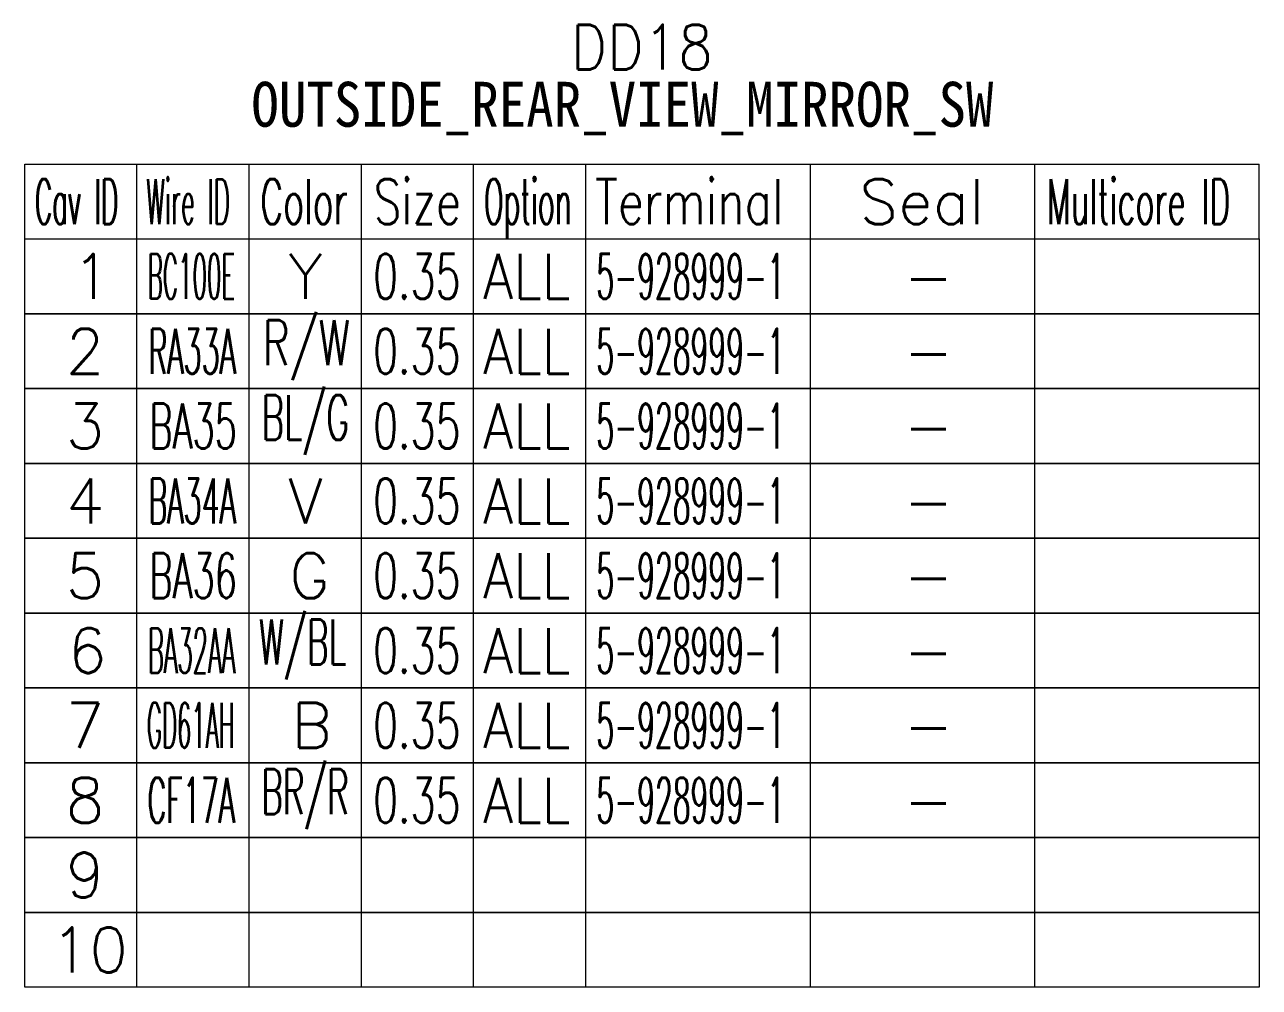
# Model space of a CAD drawing. Header units: inches. Extents: x 47316 to 59086, y 3141 to 11743.
# Drawn here: x 48826.6 to 48909.1, y 8836.8 to 8901.1 of the extents above; entities that cross this region are included whole.
import ezdxf

# ---------------------------------------------------------------- set-up
doc = ezdxf.new("R2010")
doc.units = ezdxf.units.IN
doc.header["$MEASUREMENT"] = 0
doc.styles.get("Standard").update_dxf_attribs({"font": ''})
doc.styles.get('Standard').set_extended_font_data('SimSun')

msp = doc.modelspace()

# ---------------------------------------------------------------- linework, layer by layer
at = {"color": 0, "linetype": 'Continuous', "lineweight": 15}
for p, q in [((48826.588, 8891.816), (48909.088, 8891.816)), ((48826.588, 8886.816), (48826.588, 8891.816)), ((48826.588, 8886.816), (48909.088, 8886.816))]:
    msp.add_line(p, q, dxfattribs=at)
at = {"color": 7, "linetype": 'Continuous', "lineweight": 15}
for p, q in [((48834.088, 8886.816), (48834.088, 8891.816)), ((48841.588, 8886.816), (48841.588, 8891.816)), ((48849.088, 8886.816), (48849.088, 8891.816)), ((48856.588, 8886.816), (48856.588, 8891.816)), ((48864.088, 8886.816), (48864.088, 8891.816)), ((48879.088, 8886.816), (48879.088, 8891.816)), ((48894.088, 8886.816), (48894.088, 8891.816)), ((48909.088, 8886.816), (48909.088, 8891.816))]:
    msp.add_line(p, q, dxfattribs=at)
at = {"color": 102, "linetype": 'Continuous', "lineweight": 15}
for p, q in [((48834.088, 8881.816), (48834.088, 8886.816)), ((48841.588, 8881.816), (48841.588, 8886.816)), ((48849.088, 8881.816), (48849.088, 8886.816)), ((48856.588, 8881.816), (48856.588, 8886.816)), ((48864.088, 8881.816), (48864.088, 8886.816)), ((48879.088, 8881.816), (48879.088, 8886.816)), ((48894.088, 8881.816), (48894.088, 8886.816)), ((48834.088, 8876.816), (48834.088, 8881.816)), ((48841.588, 8876.816), (48841.588, 8881.816)), ((48849.088, 8876.816), (48849.088, 8881.816)), ((48856.588, 8876.816), (48856.588, 8881.816)), ((48864.088, 8876.816), (48864.088, 8881.816)), ((48879.088, 8876.816), (48879.088, 8881.816)), ((48894.088, 8876.816), (48894.088, 8881.816)), ((48834.088, 8871.816), (48834.088, 8876.816)), ((48841.588, 8871.816), (48841.588, 8876.816)), ((48849.088, 8871.816), (48849.088, 8876.816)), ((48856.588, 8871.816), (48856.588, 8876.816)), ((48864.088, 8871.816), (48864.088, 8876.816)), ((48879.088, 8871.816), (48879.088, 8876.816)), ((48894.088, 8871.816), (48894.088, 8876.816)), ((48834.088, 8866.816), (48834.088, 8871.816)), ((48841.588, 8866.816), (48841.588, 8871.816)), ((48849.088, 8866.816), (48849.088, 8871.816)), ((48856.588, 8866.816), (48856.588, 8871.816)), ((48864.088, 8866.816), (48864.088, 8871.816)), ((48879.088, 8866.816), (48879.088, 8871.816)), ((48894.088, 8866.816), (48894.088, 8871.816)), ((48834.088, 8861.816), (48834.088, 8866.816)), ((48841.588, 8861.816), (48841.588, 8866.816)), ((48849.088, 8861.816), (48849.088, 8866.816)), ((48856.588, 8861.816), (48856.588, 8866.816)), ((48864.088, 8861.816), (48864.088, 8866.816)), ((48879.088, 8861.816), (48879.088, 8866.816)), ((48894.088, 8861.816), (48894.088, 8866.816)), ((48834.088, 8856.816), (48834.088, 8861.816)), ((48841.588, 8856.816), (48841.588, 8861.816)), ((48849.088, 8856.816), (48849.088, 8861.816)), ((48856.588, 8856.816), (48856.588, 8861.816)), ((48864.088, 8856.816), (48864.088, 8861.816)), ((48879.088, 8856.816), (48879.088, 8861.816)), ((48894.088, 8856.816), (48894.088, 8861.816)), ((48834.088, 8851.816), (48834.088, 8856.816)), ((48841.588, 8851.816), (48841.588, 8856.816)), ((48849.088, 8851.816), (48849.088, 8856.816)), ((48856.588, 8851.816), (48856.588, 8856.816)), ((48864.088, 8851.816), (48864.088, 8856.816)), ((48879.088, 8851.816), (48879.088, 8856.816)), ((48894.088, 8851.816), (48894.088, 8856.816)), ((48834.088, 8846.816), (48834.088, 8851.816)), ((48841.588, 8846.816), (48841.588, 8851.816)), ((48849.088, 8846.816), (48849.088, 8851.816)), ((48856.588, 8846.816), (48856.588, 8851.816)), ((48864.088, 8846.816), (48864.088, 8851.816)), ((48879.088, 8846.816), (48879.088, 8851.816)), ((48894.088, 8846.816), (48894.088, 8851.816)), ((48834.088, 8841.816), (48834.088, 8846.816)), ((48841.588, 8841.816), (48841.588, 8846.816)), ((48849.088, 8841.816), (48849.088, 8846.816)), ((48856.588, 8841.816), (48856.588, 8846.816)), ((48864.088, 8841.816), (48864.088, 8846.816)), ((48879.088, 8841.816), (48879.088, 8846.816)), ((48894.088, 8841.816), (48894.088, 8846.816)), ((48834.088, 8836.816), (48834.088, 8841.816)), ((48841.588, 8836.816), (48841.588, 8841.816)), ((48849.088, 8836.816), (48849.088, 8841.816)), ((48856.588, 8836.816), (48856.588, 8841.816)), ((48864.088, 8836.816), (48864.088, 8841.816)), ((48879.088, 8836.816), (48879.088, 8841.816)), ((48894.088, 8836.816), (48894.088, 8841.816))]:
    msp.add_line(p, q, dxfattribs=at)
at = {"color": 0, "linetype": 'Continuous', "lineweight": 15}
for points in [[(48826.588, 8881.816), (48826.588, 8886.816), (48909.088, 8886.816), (48909.088, 8881.816)], [(48826.588, 8876.816), (48826.588, 8881.816), (48909.088, 8881.816), (48909.088, 8876.816)], [(48826.588, 8871.816), (48826.588, 8876.816), (48909.088, 8876.816), (48909.088, 8871.816)], [(48826.588, 8866.816), (48826.588, 8871.816), (48909.088, 8871.816), (48909.088, 8866.816)], [(48826.588, 8861.816), (48826.588, 8866.816), (48909.088, 8866.816), (48909.088, 8861.816)], [(48826.588, 8856.816), (48826.588, 8861.816), (48909.088, 8861.816), (48909.088, 8856.816)], [(48826.588, 8851.816), (48826.588, 8856.816), (48909.088, 8856.816), (48909.088, 8851.816)], [(48826.588, 8846.816), (48826.588, 8851.816), (48909.088, 8851.816), (48909.088, 8846.816)], [(48826.588, 8841.816), (48826.588, 8846.816), (48909.088, 8846.816), (48909.088, 8841.816)], [(48826.588, 8836.816), (48826.588, 8841.816), (48909.088, 8841.816), (48909.088, 8836.816)]]:
    msp.add_lwpolyline(points, close=True, dxfattribs=at)

# ---------------------------------------------------------------- texts
at = {"color": 6, "linetype": 'Continuous', "lineweight": 20, "char_height": 3, "attachment_point": 1}
for s, insert, width in [('\\Fromans.shx;\\W0.9000000000;\\T1.0000000000;\\o\\lDD18', (48863.081, 8901.134), 10.54286), ('\\f黑体|b0|i0|c1|p0;\\W0.9000000000;\\T1.0000000000;\\o\\lOUTSIDE_REAR_VIEW_MIRROR_SW', (48841.733, 8897.316), 52.42247)]:
    msp.add_mtext(s, dxfattribs=dict(at, insert=insert, width=width))
at = {"color": 7, "linetype": 'Continuous', "lineweight": 15, "char_height": 3, "attachment_point": 1}
for s, insert, width in [('\\Fromans.shx;\\W0.4292452830;\\T1.0000000000;\\o\\lCav ID', (48827.272, 8890.816), 6.5), ('\\Fromans.shx;\\W0.4026548673;\\T1.0000000000;\\o\\lWire ID', (48834.703, 8890.816), 6.5), ('\\Fromans.shx;\\W0.5687500000;\\T1.0000000000;\\o\\lColor', (48842.332, 8890.816), 6.5), ('\\Fromans.shx;\\W0.7222222222;\\T1.0000000000;\\o\\lSize', (48849.898, 8890.816), 6.5), ('\\Fromans.shx;\\W0.4595959596;\\T1.0000000000;\\o\\lOption', (48857.285, 8890.816), 6.5), ('\\Fromans.shx;\\W0.7480916031;\\T1.0000000000;\\o\\lTerminal', (48864.695, 8890.816), 14), ('\\Fromans.shx;\\W1.0000000000;\\T1.0000000000;\\o\\lSeal', (48882.374, 8890.816), 9.28571), ('\\Fromans.shx;\\W0.5185185185;\\T1.0000000000;\\o\\lMulticore ID', (48894.885, 8890.816), 14), ('\\Fromans.shx;\\W1.0000000000;\\T1.0000000000;\\o\\l1', (48829.767, 8885.816), 2.85714), ('\\Fromans.shx;\\W1.0000000000;\\T1.0000000000;\\o\\l2', (48829.338, 8880.816), 2.85714), ('\\Fromans.shx;\\W1.0000000000;\\T1.0000000000;\\o\\l3', (48829.338, 8875.816), 2.85714), ('\\Fromans.shx;\\W1.0000000000;\\T1.0000000000;\\o\\l4', (48829.338, 8870.816), 2.85714), ('\\Fromans.shx;\\W1.0000000000;\\T1.0000000000;\\o\\l5', (48829.338, 8865.816), 2.85714), ('\\Fromans.shx;\\W1.0000000000;\\T1.0000000000;\\o\\l6', (48829.481, 8860.816), 2.85714), ('\\Fromans.shx;\\W1.0000000000;\\T1.0000000000;\\o\\l7', (48829.338, 8855.816), 2.85714), ('\\Fromans.shx;\\W1.0000000000;\\T1.0000000000;\\o\\l8', (48829.338, 8850.816), 2.85714), ('\\Fromans.shx;\\W1.0000000000;\\T1.0000000000;\\o\\l9', (48829.338, 8845.816), 2.85714), ('\\Fromans.shx;\\W1.0000000000;\\T1.0000000000;\\o\\l10', (48828.338, 8840.816), 5.71429)]:
    msp.add_mtext(s, dxfattribs=dict(at, insert=insert, width=width))
at = {"color": 21, "linetype": 'Continuous', "lineweight": 15, "char_height": 3, "attachment_point": 1}
for s, insert, width in [('\\Fromans.shx;\\W0.3760330579;\\T1.0000000000;\\o\\lBC100E', (48834.803, 8885.816), 6.5), ('\\Fromans.shx;\\W0.6500000000;\\T1.0000000000;\\o\\l0.35', (48849.867, 8885.816), 6.5), ('\\Fromans.shx;\\W0.4622641509;\\T1.0000000000;\\o\\l5-928999-1', (48864.787, 8885.816), 14), ('\\Fromans.shx;\\W0.4690721649;\\T1.0000000000;\\o\\lRA33A', (48834.856, 8880.816), 6.5), ('\\Fromans.shx;\\W0.6500000000;\\T1.0000000000;\\o\\l0.35', (48849.867, 8880.816), 6.5), ('\\Fromans.shx;\\W0.4622641509;\\T1.0000000000;\\o\\l5-928999-1', (48864.787, 8880.816), 14), ('\\Fromans.shx;\\W0.5759493671;\\T1.0000000000;\\o\\lBA35', (48834.918, 8875.816), 6.5), ('\\Fromans.shx;\\W0.6500000000;\\T1.0000000000;\\o\\l0.35', (48849.867, 8875.816), 6.5), ('\\Fromans.shx;\\W0.4622641509;\\T1.0000000000;\\o\\l5-928999-1', (48864.787, 8875.816), 14), ('\\Fromans.shx;\\W0.4690721649;\\T1.0000000000;\\o\\lBA34A', (48834.856, 8870.816), 6.5), ('\\Fromans.shx;\\W0.6500000000;\\T1.0000000000;\\o\\l0.35', (48849.867, 8870.816), 6.5), ('\\Fromans.shx;\\W0.4622641509;\\T1.0000000000;\\o\\l5-928999-1', (48864.787, 8870.816), 14), ('\\Fromans.shx;\\W0.5759493671;\\T1.0000000000;\\o\\lBA36', (48834.918, 8865.816), 6.5), ('\\Fromans.shx;\\W0.6500000000;\\T1.0000000000;\\o\\l0.35', (48849.867, 8865.816), 6.5), ('\\Fromans.shx;\\W0.4622641509;\\T1.0000000000;\\o\\l5-928999-1', (48864.787, 8865.816), 14), ('\\Fromans.shx;\\W0.3956521739;\\T1.0000000000;\\o\\lBA32AA', (48834.814, 8860.816), 6.5), ('\\Fromans.shx;\\W0.6500000000;\\T1.0000000000;\\o\\l0.35', (48849.867, 8860.816), 6.5), ('\\Fromans.shx;\\W0.4622641509;\\T1.0000000000;\\o\\l5-928999-1', (48864.787, 8860.816), 14), ('\\Fromans.shx;\\W0.3729508197;\\T1.0000000000;\\o\\lGD61AH', (48834.748, 8855.816), 6.5), ('\\Fromans.shx;\\W0.6500000000;\\T1.0000000000;\\o\\l0.35', (48849.867, 8855.816), 6.5), ('\\Fromans.shx;\\W0.4622641509;\\T1.0000000000;\\o\\l5-928999-1', (48864.787, 8855.816), 14), ('\\Fromans.shx;\\W0.4690721649;\\T1.0000000000;\\o\\lCF17A', (48834.789, 8850.816), 6.5), ('\\Fromans.shx;\\W0.6500000000;\\T1.0000000000;\\o\\l0.35', (48849.867, 8850.816), 6.5), ('\\Fromans.shx;\\W0.4622641509;\\T1.0000000000;\\o\\l5-928999-1', (48864.787, 8850.816), 14)]:
    msp.add_mtext(s, dxfattribs=dict(at, insert=insert, width=width))
at = {"color": 140, "linetype": 'Continuous', "lineweight": 15, "char_height": 3, "attachment_point": 1}
for s, insert, width in [('\\Fromans.shx;\\W1.0000000000;\\T1.0000000000;\\o\\lY', (48844.196, 8885.816), 2.57143), ('\\Fromans.shx;\\W0.8750000000;\\T1.0000000000;\\o\\lALL', (48857.213, 8885.816), 6.5), ('\\Fromans.shx;\\W1.0000000000;\\T1.0000000000;\\o\\l-', (48885.303, 8885.816), 3.71429), ('\\Fromans.shx;\\W0.6791044776;\\T1.0000000000;\\o\\lR/W', (48842.476, 8881.388), 6.5), ('\\Fromans.shx;\\W0.8750000000;\\T1.0000000000;\\o\\lALL', (48857.213, 8880.816), 6.5), ('\\Fromans.shx;\\W1.0000000000;\\T1.0000000000;\\o\\l-', (48885.303, 8880.816), 3.71429), ('\\Fromans.shx;\\W0.5617283951;\\T1.0000000000;\\o\\lBL/G', (48842.409, 8876.388), 6.5), ('\\Fromans.shx;\\W0.8750000000;\\T1.0000000000;\\o\\lALL', (48857.213, 8875.816), 6.5), ('\\Fromans.shx;\\W1.0000000000;\\T1.0000000000;\\o\\l-', (48885.303, 8875.816), 3.71429), ('\\Fromans.shx;\\W1.0000000000;\\T1.0000000000;\\o\\lV', (48844.196, 8870.816), 2.57143), ('\\Fromans.shx;\\W0.8750000000;\\T1.0000000000;\\o\\lALL', (48857.213, 8870.816), 6.5), ('\\Fromans.shx;\\W1.0000000000;\\T1.0000000000;\\o\\l-', (48885.303, 8870.816), 3.71429), ('\\Fromans.shx;\\W1.0000000000;\\T1.0000000000;\\o\\lG', (48844.267, 8865.816), 3), ('\\Fromans.shx;\\W0.8750000000;\\T1.0000000000;\\o\\lALL', (48857.213, 8865.816), 6.5), ('\\Fromans.shx;\\W1.0000000000;\\T1.0000000000;\\o\\l-', (48885.303, 8865.816), 3.71429), ('\\Fromans.shx;\\W0.5416666667;\\T1.0000000000;\\o\\lW/BL', (48842.243, 8861.388), 6.5), ('\\Fromans.shx;\\W0.8750000000;\\T1.0000000000;\\o\\lALL', (48857.213, 8860.816), 6.5), ('\\Fromans.shx;\\W1.0000000000;\\T1.0000000000;\\o\\l-', (48885.303, 8860.816), 3.71429), ('\\Fromans.shx;\\W1.0000000000;\\T1.0000000000;\\o\\lB', (48844.41, 8855.816), 3), ('\\Fromans.shx;\\W0.8750000000;\\T1.0000000000;\\o\\lALL', (48857.213, 8855.816), 6.5), ('\\Fromans.shx;\\W1.0000000000;\\T1.0000000000;\\o\\l-', (48885.303, 8855.816), 3.71429), ('\\Fromans.shx;\\W0.5352941176;\\T1.0000000000;\\o\\lBR/R', (48842.394, 8851.388), 6.5), ('\\Fromans.shx;\\W0.8750000000;\\T1.0000000000;\\o\\lALL', (48857.213, 8850.816), 6.5), ('\\Fromans.shx;\\W1.0000000000;\\T1.0000000000;\\o\\l-', (48885.303, 8850.816), 3.71429)]:
    msp.add_mtext(s, dxfattribs=dict(at, insert=insert, width=width))

doc.saveas('drawing.dxf')
